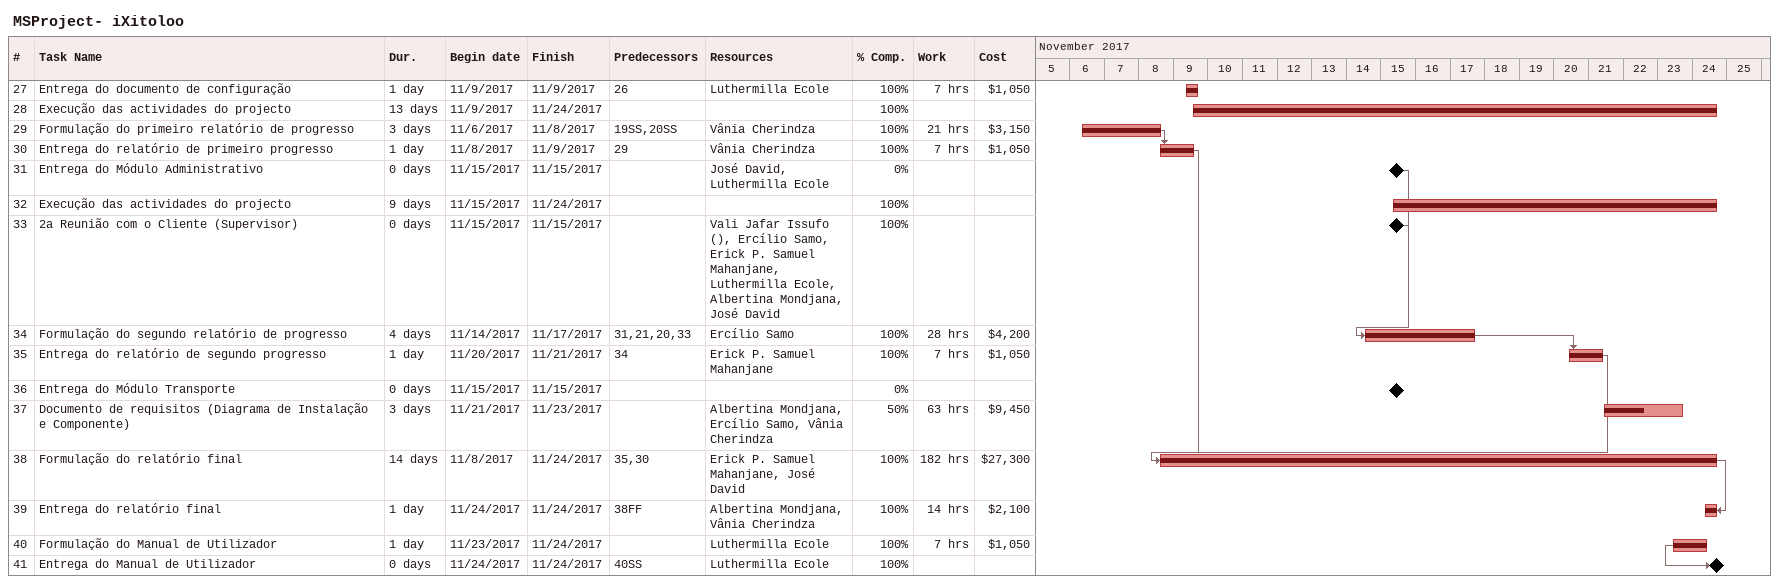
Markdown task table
MSProject- iXitoloo

| ID | Task | Duration | Start | Finish | Predecessors | Resources | % complete | Work (h) | Cost ($) |
|---|---|---|---|---|---|---|---|---|---|
| 27 | Entrega do documento de configuração | 1d | 2017-11-09 | 2017-11-09 | 26 | Luthermilla Ecole | 100 | 7 | 1050 |
| 28 | Execução das actividades do projecto | 13d | 2017-11-09 | 2017-11-24 |  |  | 100 |  |  |
| 29 | Formulação do primeiro relatório de progresso | 3d | 2017-11-06 | 2017-11-08 | 19SS, 20SS | Vânia Cherindza | 100 | 21 | 3150 |
| 30 | Entrega do relatório de primeiro progresso | 1d | 2017-11-08 | 2017-11-09 | 29 | Vânia Cherindza | 100 | 7 | 1050 |
| 31 | Entrega do Módulo Administrativo | 0d | 2017-11-15 | 2017-11-15 |  | José David, Luthermilla Ecole | 0 |  |  |
| 32 | Execução das actividades do projecto | 9d | 2017-11-15 | 2017-11-24 |  |  | 100 |  |  |
| 33 | 2a Reunião com o Cliente (Supervisor) | 0d | 2017-11-15 | 2017-11-15 |  | Vali Jafar Issufo (), Ercílio Samo, Erick P. Samuel Mahanjane, Luthermilla Ecole, Albertina Mondjana, José David | 100 |  |  |
| 34 | Formulação do segundo relatório de progresso | 4d | 2017-11-14 | 2017-11-17 | 31, 21, 20, 33 | Ercílio Samo | 100 | 28 | 4200 |
| 35 | Entrega do relatório de segundo progresso | 1d | 2017-11-20 | 2017-11-21 | 34 | Erick P. Samuel Mahanjane | 100 | 7 | 1050 |
| 36 | Entrega do Módulo Transporte | 0d | 2017-11-15 | 2017-11-15 |  |  | 0 |  |  |
| 37 | Documento de requisitos (Diagrama de Instalação e Componente) | 3d | 2017-11-21 | 2017-11-23 |  | Albertina Mondjana, Ercílio Samo, Vânia Cherindza | 50 | 63 | 9450 |
| 38 | Formulação do relatório final | 14d | 2017-11-08 | 2017-11-24 | 35, 30 | Erick P. Samuel Mahanjane, José David | 100 | 182 | 27300 |
| 39 | Entrega do relatório final | 1d | 2017-11-24 | 2017-11-24 | 38FF | Albertina Mondjana, Vânia Cherindza | 100 | 14 | 2100 |
| 40 | Formulação do Manual de Utilizador | 1d | 2017-11-23 | 2017-11-24 |  | Luthermilla Ecole | 100 | 7 | 1050 |
| 41 | Entrega do Manual de Utilizador | 0d | 2017-11-24 | 2017-11-24 | 40SS | Luthermilla Ecole | 100 |  |  |
